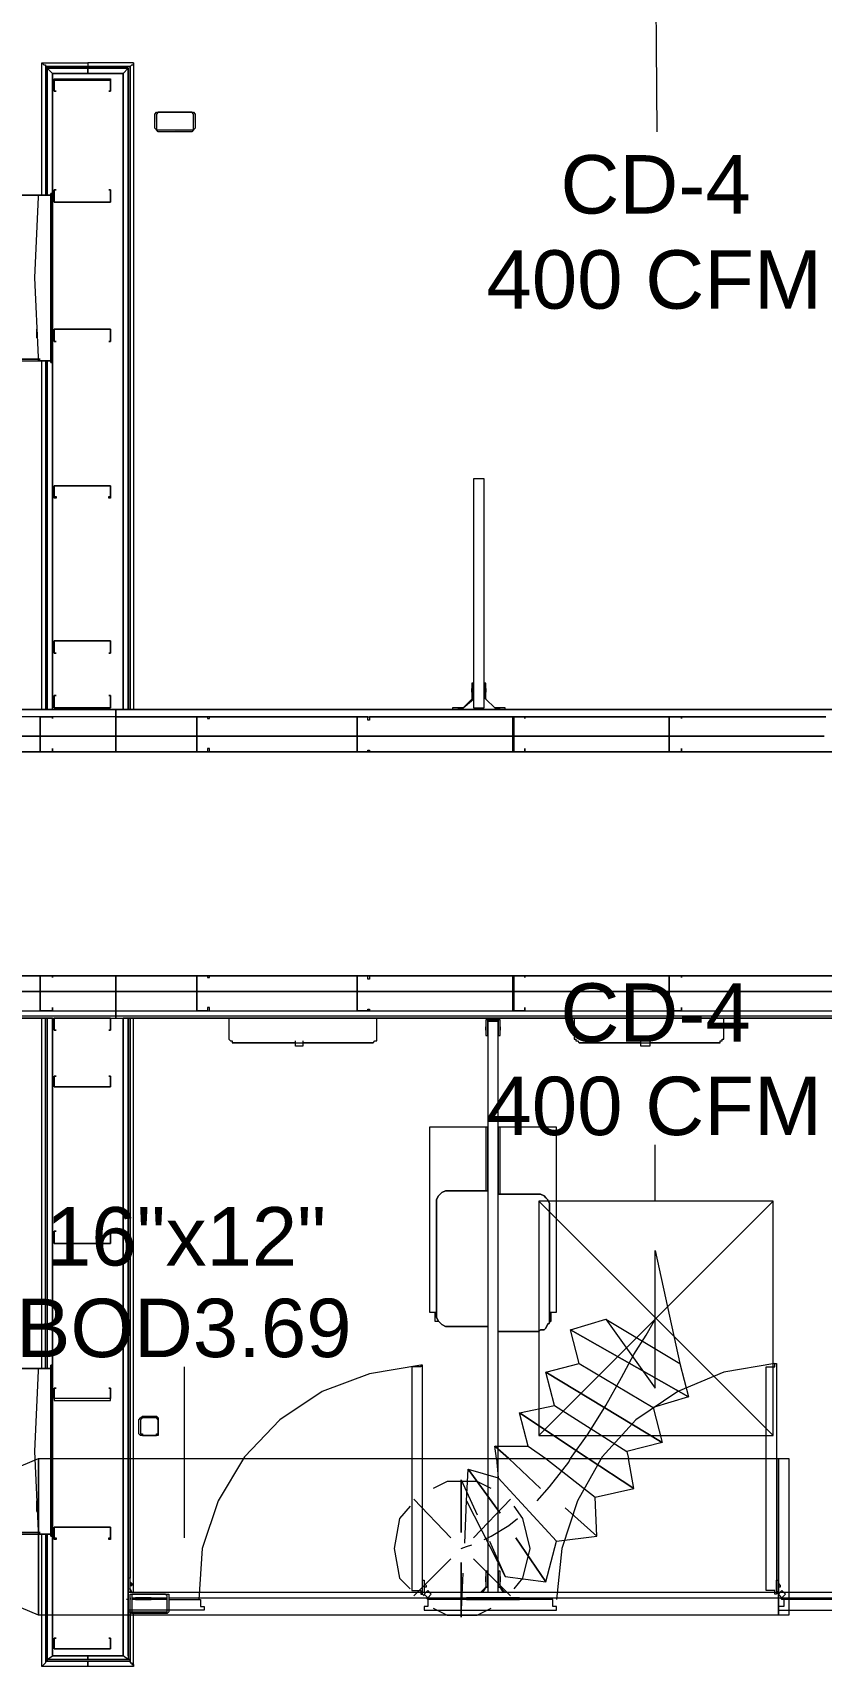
# Model space of a CAD drawing. Header units: metres. Extents: x -2 to 237, y -8 to 52.
# Drawn here: x 33.971 to 36.022, y 26.922 to 31.172 of the extents above; entities that cross this region are included whole.
import ezdxf

# ---------------------------------------------------------------- set-up
doc = ezdxf.new("R2010")
doc.units = ezdxf.units.M
doc.layers.add('HVAC - Ductos', color=5, linetype='Continuous', lineweight=0)
doc.layers.add('PDF_Text', color=7, linetype='Continuous', lineweight=0)
doc.layers.add('PDF_Geometry', color=7, linetype='Continuous', lineweight=0, true_color=0xaaaaaa)
doc.layers.add('PDF_Solid Fills', color=7, linetype='Continuous', lineweight=0, true_color=0xffffff)
doc.styles.add('PDF Helvetica', font='')
doc.styles.get('PDF Helvetica').set_extended_font_data('Helvetica')

msp = doc.modelspace()

# ---------------------------------------------------------------- hatches: boundary and pattern name
at = {"layer": 'PDF_Solid Fills', "lineweight": 0, "transparency": 33554559}
h = msp.add_hatch(color=256, dxfattribs=at)
h.paths.add_polyline_path([(34.2883, 30.9236), (34.2928, 30.9603), (34.2883, 30.9603)])
h.paths.add_polyline_path([(34.2974, 30.9191), (34.3836, 30.9145), (34.3845, 30.9145), (34.3845, 30.9191)])
h.paths.add_polyline_path([(34.3891, 30.9236), (34.3936, 30.9602), (34.3936, 30.9603), (34.3891, 30.9603)])

# ---------------------------------------------------------------- linework, layer by layer
at = {"layer": 'HVAC - Ductos', "lineweight": 0}
for points in [[(35.5894, 31.4734), (35.594, 30.9145)], [(35.5894, 28.1334), (35.5894, 28.28)], [(35.2871, 28.1334), (35.8964, 27.5241)], [(35.8964, 28.1334), (35.2871, 27.5241)], [(35.4611, 27.8265), (35.5894, 27.6478), (35.5894, 28.0051), (35.6536, 27.712), (35.6765, 27.6249), (35.3695, 27.799), (35.4611, 27.8265), (35.6536, 27.712)], [(35.2825, 27.3546), (35.3145, 27.3913), (35.3649, 27.4553), (35.3695, 27.4645), (35.4153, 27.5287), (35.4611, 27.602), (35.5024, 27.6753), (35.5345, 27.7348), (35.5665, 27.7852), (35.5849, 27.8173), (35.5894, 27.8265)], [(35.3924, 27.712), (35.3695, 27.799), (35.6765, 27.6249), (35.5849, 27.5974), (35.6078, 27.5058), (35.3054, 27.689), (35.3924, 27.712), (35.5849, 27.5974)], [(34.3661, 27.2584), (34.3661, 27.7028)], [(35.3283, 27.602), (35.3054, 27.689), (35.6078, 27.5058), (35.5161, 27.4829), (35.5207, 27.4645)], [(35.2596, 27.4966), (35.2366, 27.5837), (35.4153, 27.4645), (35.2366, 27.5837), (35.3283, 27.602), (35.5161, 27.4829)], [(35.0717, 27.0568), (33.9859, 27.0568), (33.9859, 27.4645), (35.9101, 27.4645), (35.9101, 27.0568), (35.1038, 27.0568)], [(35.1588, 27.2492), (35.2, 27.1576), (35.3054, 27.1438), (35.2275, 27.2584), (35.3054, 27.1438), (35.3329, 27.2492), (35.4383, 27.2629), (35.3558, 27.3362), (35.4383, 27.2629), (35.4337, 27.3637), (35.5345, 27.3867), (35.4153, 27.4645), (35.5345, 27.3867), (35.5207, 27.4645)], [(35.1771, 27.4645), (35.1725, 27.4966), (35.2092, 27.4645), (35.1725, 27.4966), (35.2596, 27.4966), (35.3054, 27.4645)], [(35.1771, 27.4645), (35.1817, 27.4141)], [(35.3054, 27.4645), (35.4337, 27.3637)], [(35.0992, 27.3546), (35.1038, 27.4371), (35.1862, 27.3225), (35.1038, 27.4371), (35.1817, 27.4141), (35.3329, 27.2492)], [(35.0855, 27.4095), (35.0855, 27.2721), (35.0855, 27.4095), (35.1267, 27.3179)], [(35.0946, 27.2446), (35.0992, 27.3546), (35.2, 27.1576)], [(35.145, 27.2538), (35.1634, 27.2629), (35.2092, 27.2904), (35.232, 27.3088)], [(35.0855, 27.2309), (35.0992, 27.2354), (35.113, 27.24)], [(35.0855, 27.0522), (35.0855, 27.1942), (35.0855, 27.0522), (35.09, 27.1667)], [(35.1038, 27.0568), (35.0717, 27.0568)]]:
    msp.add_lwpolyline(points, dxfattribs=at)
for points in [[(35.2871, 27.5241), (35.8964, 27.5241), (35.8964, 28.1334), (35.2871, 28.1334)], [(33.9859, 27.0568), (33.8667, 27.1072), (33.8667, 27.4141), (33.9859, 27.4645)], [(35.2916, 27.3867), (35.2092, 27.4645)], [(35.9377, 27.4645), (35.9377, 27.0568), (35.9101, 27.0568), (35.9101, 27.4645)]]:
    msp.add_lwpolyline(points, close=True, dxfattribs=at)
at = {"layer": 'PDF_Geometry', "lineweight": 0}
for points in [[(33.995, 31.0932), (34.1142, 31.0932), (34.1142, 31.0886), (34.1142, 31.084), (34.1142, 31.0795), (34.0088, 31.0795), (34.0088, 30.7495), (34.0088, 31.0795), (34.1142, 31.0795), (34.1142, 31.0657), (34.0225, 31.0657)], [(33.995, 30.7495), (33.995, 31.0932), (33.9996, 31.0886), (34.0042, 31.0886), (34.0042, 31.084), (34.0042, 30.7495)], [(34.2241, 31.084), (34.1142, 31.084), (34.2241, 31.084), (34.2241, 29.4117), (34.2241, 31.084), (34.1142, 31.084), (34.0042, 31.084)], [(34.2333, 31.0932), (34.1142, 31.0932), (34.1142, 31.0886), (34.1142, 31.084), (34.1142, 31.0795), (34.0088, 31.0795)], [(34.2195, 31.0795), (34.1142, 31.0795), (34.2195, 31.0795), (34.1142, 31.0795), (34.2195, 31.0795), (34.0088, 31.0795), (34.0088, 30.7495), (34.0088, 31.0795), (34.0225, 31.0657), (34.0225, 30.7495), (34.0225, 30.3189), (34.0225, 29.4117), (34.0225, 31.0657), (34.2058, 31.0657), (34.1142, 31.0657), (34.1142, 31.0795), (34.2195, 31.0795), (34.2195, 31.0657), (34.2195, 29.4117), (34.2195, 31.0795), (34.2195, 29.4117)], [(39.7037, 29.3018), (34.1875, 29.3018), (34.1875, 29.343), (34.3982, 29.343), (34.8151, 29.343), (35.2184, 29.343), (35.6261, 29.343), (36.0293, 29.343), (35.6261, 29.343), (35.2184, 29.343), (34.8151, 29.343), (34.3982, 29.343), (34.1875, 29.343), (34.1875, 29.3934), (34.3982, 29.3934), (34.1875, 29.3934), (34.1875, 29.4117), (37.9718, 29.4117), (34.2058, 29.4117), (34.2195, 29.4117), (34.2195, 31.0795), (34.2058, 31.0657), (34.2058, 29.4117), (34.2058, 31.0657)], [(34.2241, 29.4117), (34.2241, 31.084), (34.2287, 31.0886), (34.2333, 31.0886), (34.2333, 31.0932), (34.2333, 29.4117)], [(34.0271, 31.0474), (34.0271, 31.0474)], [(34.1737, 31.0474), (34.1737, 31.0474)], [(34.0317, 31.0198), (34.0317, 31.0198)], [(34.1691, 31.0198), (34.1691, 31.0198)], [(34.0225, 30.7541), (34.0179, 30.7541)], [(34.0271, 30.7312), (34.0271, 30.7312)], [(34.0271, 30.7312), (34.0271, 30.7312)], [(34.0317, 30.7633), (34.0317, 30.7633)], [(34.1691, 30.7633), (34.1691, 30.7633)], [(34.1737, 30.7312), (34.1737, 30.7312)], [(34.1737, 30.7312), (34.1737, 30.7312)], [(33.9813, 30.4014), (33.9813, 30.4014)], [(34.0271, 30.4014), (34.0271, 30.4014)], [(34.0271, 30.4014), (34.0271, 30.4014)], [(34.1737, 30.4014), (34.1737, 30.4014)], [(34.1737, 30.4014), (34.1737, 30.4014)], [(33.9813, 30.3784), (33.9813, 30.3784)], [(34.0317, 30.3693), (34.0317, 30.3693)], [(34.1691, 30.3693), (34.1691, 30.3693)], [(31.3148, 29.4117), (34.0225, 29.4117), (34.0088, 29.4117), (34.0088, 30.3189), (34.0088, 29.4117), (34.0088, 30.3189), (34.0088, 29.4117), (34.0088, 30.3189), (34.0088, 29.4117)], [(33.9996, 29.4117), (33.995, 29.4117), (33.995, 30.3189)], [(34.0042, 30.3189), (34.0042, 29.4117)], [(34.0179, 30.3189), (34.0179, 30.3143), (34.0179, 30.3189)], [(34.0179, 30.3143), (34.0225, 30.3143)], [(34.0271, 29.9936), (34.0271, 29.9936)], [(34.0271, 29.9936), (34.0271, 29.9936)], [(34.1737, 29.9936), (34.1737, 29.9936)], [(34.1737, 29.9936), (34.1737, 29.9936)], [(34.0317, 29.5583), (34.0317, 29.5583)], [(34.1691, 29.5583), (34.1691, 29.5583)], [(35.1175, 29.4805), (35.113, 29.4805), (35.113, 29.4438), (35.113, 29.4392), (35.09, 29.4163), (35.0855, 29.4163), (35.0626, 29.4163), (35.0626, 29.4117)], [(35.113, 29.4667), (35.113, 29.4621), (35.113, 29.4667)], [(35.113, 29.4667), (35.113, 29.4621), (35.113, 29.4667)], [(35.2, 29.4117), (35.2, 29.4163), (35.1771, 29.4163), (35.1817, 29.4163), (35.1862, 29.4163), (35.1817, 29.4163), (35.1771, 29.4163), (35.1725, 29.4163), (35.1496, 29.4392), (35.1496, 29.4438), (35.1496, 29.4805), (35.145, 29.4805)], [(35.1496, 29.4667), (35.1496, 29.4667)], [(35.1496, 29.4621), (35.1496, 29.4667), (35.1496, 29.4621)], [(35.1496, 29.4667), (35.1496, 29.4667)], [(35.1496, 29.4621), (35.1496, 29.4667), (35.1496, 29.4621)], [(34.0317, 29.4484), (34.0317, 29.4484)], [(34.1691, 29.4484), (34.1691, 29.4484)], [(35.0855, 29.4163), (35.0809, 29.4163), (35.0855, 29.4163)], [(35.0855, 29.4163), (35.0809, 29.4163), (35.0855, 29.4163)], [(35.145, 29.4438), (35.1496, 29.4392), (35.1725, 29.4163), (35.1771, 29.4117), (35.0855, 29.4117), (35.09, 29.4117), (35.09, 29.4163), (35.1175, 29.4392), (35.1175, 29.4438)], [(35.1771, 29.4163), (35.1771, 29.4163)], [(35.1817, 29.4163), (35.1771, 29.4163), (35.1817, 29.4163)], [(35.1771, 29.4163), (35.1771, 29.4163)], [(35.1817, 29.4163), (35.1771, 29.4163), (35.1817, 29.4163)], [(31.301, 29.4117), (34.1875, 29.4117), (34.1875, 29.3934), (34.1875, 29.343), (33.9905, 29.343), (33.5872, 29.343), (33.9905, 29.343), (34.1875, 29.343), (34.1875, 29.3018), (31.1819, 29.3018), (31.1819, 28.7199), (34.1875, 28.7199), (39.7037, 28.7199)], [(33.995, 29.3934), (31.2094, 29.3934)], [(33.995, 29.3934), (31.301, 29.3934)], [(31.3148, 29.4117), (34.1875, 29.4117), (34.0225, 29.4117), (31.3148, 29.4117)], [(34.1875, 29.3934), (34.0225, 29.3934)], [(34.1875, 29.3934), (34.0225, 29.3934)], [(34.1875, 29.4117), (34.1875, 29.4117)], [(34.2333, 29.4117), (34.2333, 29.4117)], [(34.8151, 29.3934), (34.8151, 29.3934)], [(34.8151, 29.3934), (34.8151, 29.3934)], [(35.2, 29.4117), (35.0626, 29.4117), (35.2, 29.4117)], [(35.0626, 29.4117), (35.0626, 29.4117)], [(35.2, 29.4117), (35.2, 29.4117)], [(39.7037, 28.6145), (34.1875, 28.6145), (34.1875, 28.6283), (34.1875, 28.6787), (33.9905, 28.6787), (33.5872, 28.6787), (33.1795, 28.6787), (32.7763, 28.6787), (33.1795, 28.6787), (33.5872, 28.6787), (33.9905, 28.6787), (34.1875, 28.6787), (34.1875, 28.7199), (31.1819, 28.7199), (31.1819, 29.3064), (31.1819, 28.7199), (31.1819, 29.3064)], [(31.1819, 29.3018), (34.1875, 29.3018), (39.7175, 29.3018)], [(39.7175, 28.7199), (34.1875, 28.7199), (34.1875, 28.6787), (34.3982, 28.6787), (34.8151, 28.6787), (35.2184, 28.6787), (34.8151, 28.6787), (34.3982, 28.6787), (34.1875, 28.6787), (34.1875, 28.6283), (39.7037, 28.6283)], [(34.8151, 28.7199), (34.8151, 28.7199)], [(34.8151, 28.7199), (34.8151, 28.7199)], [(29.6425, 25.5769), (29.6425, 26.8964), (29.6379, 26.901), (29.6333, 26.9055), (29.6287, 26.9101), (29.6287, 25.5678), (29.6287, 26.9101), (29.615, 26.9239), (30.9666, 26.9239), (31.1636, 26.9239), (31.1819, 26.9239), (30.7191, 26.9239), (30.7191, 26.9101), (31.1819, 26.9101), (31.1819, 26.9239), (31.1819, 28.6283), (34.1875, 28.6283), (39.7175, 28.6283)], [(31.3056, 28.6099), (34.0225, 28.6099), (34.1875, 28.6099), (34.1875, 28.6145), (31.3056, 28.6145)], [(34.0088, 28.6099), (34.0088, 27.6982), (34.0088, 28.6099), (34.0088, 27.6982), (34.0088, 28.6099), (34.0088, 27.6982), (34.0088, 28.6099), (34.0225, 28.6099), (31.3056, 28.6099), (31.3194, 28.6099), (31.3194, 26.9101), (31.3194, 28.6099), (31.3194, 26.9101), (31.3056, 26.9239), (31.3056, 27.0339), (31.3056, 28.6099), (31.3056, 26.9239), (31.3194, 26.9101), (31.3194, 28.6099), (31.3194, 26.9101), (31.3194, 28.6099), (31.3194, 26.9101)], [(33.995, 27.6982), (33.995, 28.6099), (33.9996, 28.6099)], [(34.0042, 27.6982), (34.0042, 28.6099)], [(34.2195, 26.9422), (34.1142, 26.9422), (34.1142, 26.9514), (34.1142, 26.9422), (34.0088, 26.9422), (34.0088, 27.2675), (34.0088, 26.9422), (34.0225, 26.9514), (34.0225, 27.2675), (34.0225, 27.6982), (34.0225, 28.6099), (34.0225, 26.9514), (34.1142, 26.9514), (34.2058, 26.9514), (34.2058, 28.6099), (34.2195, 28.6099), (34.2195, 27.153), (34.2195, 28.6099), (34.2195, 27.153), (34.2195, 28.6099)], [(39.7037, 28.6145), (34.1875, 28.6145), (34.1875, 28.6099), (34.2058, 28.6099), (39.7037, 28.6099), (34.2058, 28.6099), (34.2058, 26.9514), (34.0225, 26.9514)], [(34.2241, 27.153), (34.2241, 28.6099)], [(34.2333, 28.6099), (34.2333, 28.6099)], [(34.2333, 27.1164), (34.2333, 28.6099)], [(34.8564, 28.5458), (34.8609, 28.5503), (34.8655, 28.5503), (34.8655, 28.5549), (34.8655, 28.5595), (34.8655, 28.6099), (34.4807, 28.6099), (34.4807, 28.5595), (34.4807, 28.5549), (34.4853, 28.5503), (34.4899, 28.5503), (34.4899, 28.5458)], [(34.8151, 28.6283), (34.8151, 28.6283)], [(34.8151, 28.6283), (34.8151, 28.6283)], [(35.1817, 28.5641), (35.1862, 28.5641), (35.1862, 28.6054), (35.1817, 28.6054), (35.1542, 28.6054), (35.1496, 28.6054)], [(35.1496, 28.5641), (35.1542, 28.5641), (35.1542, 28.6054), (35.1817, 28.6054)], [(35.759, 28.5458), (35.759, 28.5503), (35.7636, 28.5503), (35.7636, 28.5549), (35.7681, 28.5549), (35.7681, 28.5595), (35.7681, 28.6099), (35.3787, 28.6099), (35.3787, 28.5595), (35.3787, 28.5549), (35.3833, 28.5549), (35.3833, 28.5503), (35.3879, 28.5503), (35.3924, 28.5458)], [(34.0317, 28.5779), (34.0317, 28.5779)], [(34.1691, 28.5779), (34.1691, 28.5779)], [(35.1496, 28.5825), (35.1496, 28.5779), (35.1496, 28.5825)], [(35.1496, 28.5825), (35.1496, 28.5779), (35.1496, 28.5825)], [(35.1496, 28.5779), (35.1496, 28.5779)], [(35.1496, 28.5779), (35.1496, 28.5779)], [(35.1817, 27.1164), (35.1817, 28.6008), (35.1542, 28.6008), (35.1542, 27.1164)], [(35.1862, 28.5779), (35.1862, 28.5825), (35.1862, 28.5779)], [(35.1862, 28.5779), (35.1862, 28.5825), (35.1862, 28.5779)], [(35.1862, 28.5779), (35.1862, 28.5779)], [(35.1862, 28.5779), (35.1862, 28.5779)], [(34.6044, 28.5458), (34.4899, 28.5458), (34.8564, 28.5458), (34.7235, 28.5458)], [(34.6548, 28.5458), (34.6044, 28.5458), (34.6548, 28.5458)], [(34.6044, 28.5458), (34.6044, 28.5458)], [(34.6731, 28.5503), (34.6731, 28.5367), (34.6548, 28.5367), (34.6548, 28.5503)], [(35.5069, 28.5458), (35.3924, 28.5458), (35.759, 28.5458), (35.6261, 28.5458)], [(35.5528, 28.5458), (35.5069, 28.5458), (35.5528, 28.5458)], [(35.5069, 28.5458), (35.5069, 28.5458)], [(35.5757, 28.5503), (35.5757, 28.5367), (35.5528, 28.5367), (35.5528, 28.5503)], [(35.1542, 28.1609), (35.1542, 28.3259), (35.1496, 28.3259), (35.1404, 28.3259), (35.1267, 28.3259), (35.1084, 28.3259), (35.0855, 28.3259), (35.0626, 28.3259), (35.0167, 28.3259), (35.0122, 28.3259), (35.0076, 28.3259), (35.003, 28.3259), (35.003, 27.8448), (35.0076, 27.8448), (35.0122, 27.8448), (35.0167, 27.8448), (35.0213, 27.8448)], [(35.1496, 28.3259), (35.1496, 28.1609)], [(35.3145, 27.8448), (35.3191, 27.8448), (35.3237, 27.8448), (35.3283, 27.8448), (35.3329, 27.8448), (35.3329, 28.3259), (35.3283, 28.3259), (35.3237, 28.3259), (35.3191, 28.3259), (35.2733, 28.3259), (35.2504, 28.3259), (35.2275, 28.3259), (35.2092, 28.3259), (35.1954, 28.3259), (35.1862, 28.3259), (35.1817, 28.3259), (35.1817, 28.1518)], [(35.1862, 28.1518), (35.1862, 28.3259)], [(35.0167, 27.8448), (35.0167, 27.8219), (35.0259, 27.8219)], [(35.3145, 27.8219), (35.3191, 27.8219), (35.3191, 27.8448)], [(34.0225, 27.7074), (34.0179, 27.7074)], [(34.9801, 27.7074), (34.9801, 27.7028), (34.9571, 27.7028), (34.9571, 27.1209), (34.9801, 27.1209), (34.9801, 27.1118), (34.9847, 27.1118), (34.9847, 27.7074), (34.9801, 27.7074), (34.8472, 27.6844), (34.7235, 27.6386), (34.6136, 27.5653), (34.5219, 27.4691), (34.4532, 27.3546), (34.4119, 27.2309), (34.4028, 27.098)], [(35.901, 27.712), (35.9056, 27.712), (35.9056, 27.1118), (35.901, 27.1118), (35.901, 27.1209), (35.8781, 27.1209), (35.8781, 27.7028), (35.901, 27.7028), (35.901, 27.712), (35.7681, 27.689), (35.649, 27.6386), (35.5391, 27.5653), (35.452, 27.4691), (35.3879, 27.3546), (35.3466, 27.2309), (35.3329, 27.098)], [(33.9813, 27.3546), (33.9813, 27.3546)], [(33.9813, 27.3271), (33.9813, 27.3271)], [(34.0042, 27.2675), (34.0042, 26.9377), (34.0042, 26.9331), (33.9996, 26.9285), (33.995, 26.9239), (33.995, 27.2675)], [(34.0088, 26.9377), (34.0088, 27.2675)], [(34.0088, 26.9377), (34.0088, 27.2675)], [(34.0179, 27.2675), (34.0179, 27.2629), (34.0179, 27.2675)], [(34.0179, 27.2629), (34.0225, 27.2629)], [(34.0271, 27.2858), (34.0271, 27.2858)], [(34.0271, 27.2858), (34.0271, 27.2858)], [(34.1737, 27.2858), (34.1737, 27.2858)], [(34.1737, 27.2858), (34.1737, 27.2858)], [(35.1542, 27.1713), (35.1542, 27.1301), (35.1496, 27.1301), (35.1404, 27.1164), (35.1496, 27.1301), (35.1542, 27.1301), (35.1542, 27.1713), (35.1496, 27.1713), (35.1496, 27.1346), (35.1496, 27.1301), (35.1358, 27.1164)], [(35.1496, 27.1713), (35.1496, 27.1346), (35.1496, 27.1301)], [(35.2, 27.1164), (35.1862, 27.1301), (35.1862, 27.1346), (35.1862, 27.1713), (35.1817, 27.1713), (35.1817, 27.1301), (35.1862, 27.1301), (35.1954, 27.1164), (35.1862, 27.1301), (35.1817, 27.1301)], [(35.1862, 27.1301), (35.1862, 27.1346), (35.1862, 27.1713)], [(34.2195, 27.0705), (34.2195, 27.1072), (34.2195, 27.153), (34.2195, 27.0705), (34.2195, 27.0659), (34.2791, 27.0659)], [(34.2195, 27.1255), (34.2241, 27.1255), (34.2287, 27.1164), (34.2241, 27.1255), (34.2241, 27.153), (34.2195, 27.153), (34.2195, 27.0705), (34.2195, 27.0659)], [(34.2241, 27.1438), (34.2241, 27.1346), (34.2241, 27.1438)], [(34.2241, 27.1438), (34.2241, 27.1346), (34.2241, 27.1438)], [(34.2241, 27.1164), (34.2241, 27.1209)], [(34.2287, 27.1346), (34.2287, 27.1392), (34.2287, 27.1346)], [(34.2287, 27.1346), (34.2287, 27.1392), (34.2287, 27.1346)], [(34.9893, 27.1072), (34.9847, 27.1118), (34.9847, 27.1209), (34.9847, 27.1484), (34.9893, 27.1484), (34.9893, 27.1209), (34.9893, 27.1164)], [(34.9893, 27.1392), (34.9938, 27.1346), (34.9938, 27.1301), (34.9893, 27.1301)], [(35.1496, 27.153), (35.1496, 27.1484), (35.1496, 27.153)], [(35.1496, 27.153), (35.1496, 27.1484), (35.1496, 27.153)], [(35.1862, 27.1484), (35.1862, 27.153), (35.1862, 27.1484)], [(35.1862, 27.1484), (35.1862, 27.153), (35.1862, 27.1484)], [(35.9101, 27.1072), (35.9101, 27.1118), (35.9056, 27.1209), (35.9056, 27.1484), (35.9101, 27.1484), (35.9101, 27.1209), (35.9101, 27.1164)], [(35.9101, 27.1392), (35.9147, 27.1346), (35.9147, 27.1301), (35.9101, 27.1301)], [(34.3249, 27.098), (34.4073, 27.098), (34.4073, 27.0797), (34.4165, 27.0797), (34.4165, 27.0705), (34.2195, 27.0705), (34.2195, 27.098), (34.215, 27.098)], [(38.0269, 27.1026), (38.0315, 27.1026), (38.0315, 27.1164), (34.2195, 27.1164), (34.2195, 27.1026)], [(34.2287, 27.1026), (34.3203, 27.1026)], [(34.3203, 27.098), (34.2287, 27.098)], [(34.2333, 27.098), (34.2333, 27.1026)], [(34.2424, 27.1026), (34.2791, 27.1026), (34.2791, 27.098), (34.2379, 27.098), (34.2791, 27.098), (34.2791, 27.1026), (34.2424, 27.1026), (34.2379, 27.1026)], [(34.2379, 27.1026), (34.2379, 27.1026)], [(34.3249, 27.1026), (36.0659, 27.1026)], [(35.0076, 27.098), (34.9984, 27.098), (34.9938, 27.1026)], [(35.003, 27.1026), (35.0076, 27.1026), (35.0351, 27.1026), (35.0351, 27.098)], [(35.0167, 27.1026), (35.0213, 27.1026), (35.0259, 27.1026)], [(35.2138, 27.1026), (35.2092, 27.1026), (35.2138, 27.1026), (35.2366, 27.1026), (35.2366, 27.098), (35.0992, 27.098), (35.0992, 27.1026), (35.1221, 27.1026), (35.1267, 27.1026), (35.1221, 27.1026)], [(36.0659, 27.098), (35.9239, 27.098), (35.9239, 27.0797), (35.9101, 27.0797), (35.9101, 27.0705), (36.263, 27.0705), (36.263, 27.0797), (36.2538, 27.0797), (36.2538, 27.098), (36.1667, 27.098), (36.0705, 27.098)], [(35.9239, 27.1026), (35.9285, 27.1026), (35.9514, 27.1026), (35.9514, 27.098), (35.9285, 27.098), (35.9193, 27.098), (35.9147, 27.1026)], [(35.9239, 27.098), (35.9239, 27.098)], [(35.9239, 27.098), (35.9239, 27.098)], [(35.9377, 27.1026), (35.9422, 27.1026), (35.9468, 27.1026)], [(35.9468, 27.1026), (35.9468, 27.1026)], [(34.2333, 26.9239), (34.1142, 26.9239), (34.1142, 26.9285), (34.1142, 26.9331), (34.1142, 26.9377), (34.2195, 26.9377), (34.1142, 26.9377), (34.0088, 26.9377), (34.1142, 26.9377), (34.0088, 26.9377), (34.1142, 26.9377), (34.0088, 26.9377), (34.1142, 26.9377), (34.2195, 26.9377), (34.1142, 26.9377), (34.2241, 26.9377), (34.1142, 26.9377), (34.2241, 26.9377), (34.2241, 26.9331), (34.2287, 26.9331), (34.2287, 26.9285), (34.2333, 26.9285), (34.2333, 26.9239), (34.2333, 27.0613)], [(34.2195, 26.9514), (34.2195, 27.0705), (34.2195, 26.9514), (34.2195, 27.0705), (34.2195, 26.9422), (34.2058, 26.9514)], [(34.2241, 26.9605), (34.2241, 27.0659), (34.2241, 26.9377), (34.2241, 27.0659)], [(34.0317, 26.9972), (34.0317, 26.9972)], [(34.1691, 26.9972), (34.1691, 26.9972)], [(34.2241, 26.9514), (34.2241, 26.9422), (34.0088, 26.9422)], [(34.0271, 26.9697), (34.0271, 26.9697)], [(34.0271, 26.9697), (34.0271, 26.9697)], [(34.1737, 26.9697), (34.1737, 26.9697)], [(34.1737, 26.9697), (34.1737, 26.9697)], [(34.0042, 26.9377), (34.1142, 26.9377), (34.1142, 26.9331), (34.1142, 26.9285), (34.1142, 26.9239), (33.995, 26.9239)]]:
    msp.add_lwpolyline(points, dxfattribs=at)
for points in [[(34.0088, 30.7495), (34.0088, 31.084)], [(34.0088, 31.084), (34.1142, 31.084)], [(34.0088, 31.0795), (34.1142, 31.0795)], [(34.0271, 31.0474), (34.0271, 31.0519), (34.1737, 31.0519), (34.1737, 31.0474), (34.1737, 31.0198), (34.1691, 31.0198), (34.1737, 31.0198), (34.1737, 31.0474), (34.0271, 31.0474), (34.0271, 31.0198)], [(34.0317, 31.0198), (34.0271, 31.0198)], [(34.2883, 30.9603), (34.2928, 30.9649), (34.2974, 30.9649), (34.3845, 30.9649), (34.3891, 30.9649), (34.3937, 30.9603), (34.3937, 30.9236), (34.3891, 30.9191), (34.3845, 30.9145), (34.2974, 30.9145), (34.2928, 30.9191), (34.2883, 30.9236)], [(34.2974, 30.9191), (34.3845, 30.9191), (34.3891, 30.9191), (34.3891, 30.9236), (34.3891, 30.9603), (34.3845, 30.9649), (34.2974, 30.9649), (34.2928, 30.9603), (34.2928, 30.9236), (34.2928, 30.9191)], [(34.0179, 30.7495), (33.9263, 30.7495), (33.9217, 30.7495), (33.9171, 30.7449), (33.8988, 30.6396), (33.8943, 30.5342), (33.8988, 30.4288), (33.9171, 30.328), (33.9171, 30.3235), (33.9217, 30.3235), (33.9217, 30.3189), (33.9263, 30.3189), (34.0179, 30.3189), (34.0179, 30.7495), (34.0179, 30.7541)], [(33.9905, 30.7495), (33.9263, 30.7495), (33.9217, 30.7495), (33.9217, 30.7449), (33.9171, 30.7449), (33.9034, 30.6396), (33.8988, 30.5342), (33.9034, 30.4288), (33.9171, 30.328), (33.9217, 30.3235), (33.9263, 30.3235), (33.9905, 30.3235), (33.9263, 30.3235), (33.9217, 30.3235), (33.9171, 30.328), (33.9034, 30.4288), (33.8988, 30.5342), (33.9034, 30.6396), (33.9171, 30.7449), (33.9217, 30.7449), (33.9217, 30.7495), (33.9263, 30.7495)], [(33.9905, 30.7495), (34.0179, 30.7495), (34.0179, 30.3189), (33.9905, 30.3189), (33.9859, 30.3189), (33.9859, 30.3235), (33.9859, 30.328), (33.9767, 30.5342), (33.9859, 30.7449), (33.9859, 30.7495)], [(34.1737, 30.7312), (34.0271, 30.7312), (34.0271, 30.7633), (34.0317, 30.7633), (34.0271, 30.7633), (34.0271, 30.7312), (34.1737, 30.7312), (34.1737, 30.7633)], [(34.1691, 30.7633), (34.1737, 30.7633)], [(33.9813, 30.4014), (33.9813, 30.3968), (33.9813, 30.3922), (33.9813, 30.3876), (33.9813, 30.383), (33.9813, 30.3784), (33.9813, 30.383), (33.9813, 30.3876), (33.9813, 30.3922), (33.9813, 30.3968), (33.9813, 30.4014), (33.9813, 30.3968), (33.9813, 30.3922), (33.9813, 30.3876), (33.9813, 30.383), (33.9813, 30.3784), (33.9813, 30.383), (33.9813, 30.3876), (33.9813, 30.3922), (33.9813, 30.3968)], [(34.0271, 30.4014), (34.1737, 30.4014), (34.1737, 30.3693), (34.1691, 30.3693), (34.1737, 30.3693), (34.1737, 30.4014), (34.0271, 30.4014), (34.0271, 30.3693)], [(34.0317, 30.3693), (34.0271, 30.3693)], [(35.1175, 29.4163), (35.145, 29.4163), (35.145, 30.0119), (35.1175, 30.0119)], [(34.0271, 29.9936), (34.1737, 29.9936), (34.1737, 29.9615), (34.1691, 29.9615), (34.1691, 29.9661), (34.1737, 29.9661), (34.1737, 29.9936), (34.0271, 29.9936), (34.0271, 29.9661), (34.0317, 29.9661), (34.0317, 29.9615), (34.0271, 29.9615)], [(34.0271, 29.5858), (34.0271, 29.5904), (34.1737, 29.5904), (34.1737, 29.5858), (34.1737, 29.5583), (34.1691, 29.5583), (34.1737, 29.5583), (34.1737, 29.5858), (34.1737, 29.5904), (34.0271, 29.5904), (34.0271, 29.5858), (34.0271, 29.5583)], [(34.0317, 29.5583), (34.0271, 29.5583)], [(35.0855, 29.4117), (35.09, 29.4117), (35.09, 29.4163), (35.1175, 29.4392), (35.1175, 29.4438), (35.1175, 29.4805), (35.113, 29.4805), (35.113, 29.4438), (35.113, 29.4392), (35.09, 29.4163), (35.0855, 29.4163), (35.0626, 29.4163), (35.0626, 29.4117)], [(35.113, 29.4575), (35.113, 29.4621), (35.113, 29.4667), (35.113, 29.4621)], [(35.113, 29.4575), (35.113, 29.4621), (35.113, 29.4667), (35.113, 29.4621)], [(35.113, 29.4621), (35.113, 29.4575)], [(35.1771, 29.4163), (35.1817, 29.4163), (35.1862, 29.4163), (35.1817, 29.4163), (35.1771, 29.4163), (35.1725, 29.4163), (35.1496, 29.4392), (35.1496, 29.4438), (35.1496, 29.4805), (35.145, 29.4805), (35.145, 29.4438), (35.1496, 29.4392), (35.1725, 29.4163), (35.1771, 29.4117), (35.2, 29.4117), (35.2, 29.4163)], [(35.1496, 29.4575), (35.1496, 29.4621)], [(34.1737, 29.4209), (34.1737, 29.4163), (34.0271, 29.4163), (34.0271, 29.4209), (34.0271, 29.4484), (34.0317, 29.4484), (34.0271, 29.4484), (34.0271, 29.4209), (34.0271, 29.4163), (34.1737, 29.4163), (34.1737, 29.4209), (34.1737, 29.4484)], [(34.1691, 29.4484), (34.1737, 29.4484)], [(35.0809, 29.4163), (35.0763, 29.4163)], [(35.0763, 29.4163), (35.0809, 29.4163), (35.0855, 29.4163), (35.09, 29.4163), (35.0855, 29.4163), (35.0809, 29.4163)], [(35.0763, 29.4163), (35.0809, 29.4163), (35.0855, 29.4163), (35.09, 29.4163), (35.0855, 29.4163), (35.0809, 29.4163)], [(35.09, 29.4163), (35.0855, 29.4163)], [(35.1862, 29.4163), (35.1817, 29.4163)], [(34.0225, 29.3934), (33.995, 29.3934), (33.9905, 29.3934), (33.9905, 29.3064), (33.9905, 29.3018), (33.995, 29.3018), (34.0225, 29.3018), (34.0225, 29.311), (34.0225, 29.3018), (33.995, 29.3018), (33.9905, 29.3018), (33.9905, 29.3064), (33.9905, 29.3934), (33.995, 29.3934), (34.0225, 29.3934), (34.0225, 29.3888)], [(34.1875, 29.4117), (37.9718, 29.4117), (34.2058, 29.4117)], [(34.4303, 29.3934), (34.3982, 29.3934), (34.3982, 29.3064), (34.3982, 29.3018), (34.4303, 29.3018), (34.4303, 29.311), (34.4257, 29.311), (34.4257, 29.3018), (34.3982, 29.3018), (34.3982, 29.3064), (34.3982, 29.3934), (34.4257, 29.3934), (34.4257, 29.3888), (34.4303, 29.3888)], [(34.8151, 29.3934), (34.4303, 29.3934)], [(34.8151, 29.3018), (34.8151, 29.3064), (34.8151, 29.3934), (34.8472, 29.3934), (34.8472, 29.3842), (34.8426, 29.3842), (34.8426, 29.3934), (34.8151, 29.3934), (34.8151, 29.3064), (34.8151, 29.3018), (34.8426, 29.3018), (34.8426, 29.3064), (34.8472, 29.3064), (34.8472, 29.3018)], [(35.2229, 29.3934), (34.8472, 29.3934)], [(35.2504, 29.3934), (35.2229, 29.3934), (35.2184, 29.3934), (35.2184, 29.3064), (35.2184, 29.3018), (35.2229, 29.3018), (35.2504, 29.3018), (35.2504, 29.311), (35.2504, 29.3018), (35.2229, 29.3018), (35.2229, 29.3064), (35.2229, 29.3934), (35.2504, 29.3934), (35.2504, 29.3888)], [(35.6261, 29.3934), (35.2504, 29.3934)], [(35.6582, 29.3934), (35.6261, 29.3934), (35.6261, 29.3064), (35.6261, 29.3018), (35.6582, 29.3018), (35.6582, 29.311), (35.6582, 29.3018), (35.6261, 29.3018), (35.6261, 29.3064), (35.6261, 29.3934), (35.6582, 29.3934), (35.6582, 29.3888)], [(36.0339, 29.3934), (35.6582, 29.3934)], [(34.0225, 28.7199), (33.995, 28.7199), (33.9905, 28.7199), (33.9905, 28.6283), (33.995, 28.6283), (34.0225, 28.6283), (34.0225, 28.6374), (34.0225, 28.6283), (33.995, 28.6283), (33.9905, 28.6283), (33.9905, 28.7199), (33.995, 28.7199), (34.0225, 28.7199), (34.0225, 28.7153)], [(34.4303, 28.7199), (34.3982, 28.7199), (34.3982, 28.6283), (34.4303, 28.6283), (34.4303, 28.6374), (34.4257, 28.6374), (34.4257, 28.6283), (34.3982, 28.6283), (34.3982, 28.7199), (34.4257, 28.7199), (34.4257, 28.7153), (34.4303, 28.7153)], [(34.8151, 28.6283), (34.8151, 28.7199), (34.8472, 28.7199), (34.8472, 28.7107), (34.8426, 28.7107), (34.8426, 28.7199), (34.8151, 28.7199), (34.8151, 28.6283), (34.8426, 28.6283), (34.8426, 28.6328), (34.8472, 28.6328), (34.8472, 28.6283)], [(35.2504, 28.7199), (35.2229, 28.7199), (35.2184, 28.7199), (35.2184, 28.6283), (35.2229, 28.6283), (35.2504, 28.6283), (35.2504, 28.6374), (35.2504, 28.6283), (35.2229, 28.6283), (35.2229, 28.7199), (35.2504, 28.7199), (35.2504, 28.7153)], [(35.6582, 28.7199), (35.6261, 28.7199), (35.6261, 28.6283), (35.6582, 28.6283), (35.6582, 28.6374), (35.6582, 28.6283), (35.6261, 28.6283), (35.6261, 28.7199), (35.6582, 28.7199), (35.6582, 28.7153)], [(39.044, 28.6787), (39.0165, 28.6787), (38.8974, 28.6787), (38.4805, 28.6787), (38.0727, 28.6787), (37.6558, 28.6787), (37.248, 28.6787), (36.8448, 28.6787), (36.4371, 28.6787), (36.0339, 28.6787), (35.6261, 28.6787), (35.2229, 28.6787), (35.6261, 28.6787), (36.0339, 28.6787), (36.4371, 28.6787), (36.8448, 28.6787), (37.248, 28.6787), (37.6558, 28.6787), (38.0727, 28.6787), (38.4805, 28.6787), (38.8974, 28.6787), (39.0165, 28.6787)], [(31.2919, 28.6145), (31.2919, 28.6283), (34.1875, 28.6283), (34.1875, 28.6145)], [(34.0271, 28.6054), (34.0271, 28.6099), (34.1737, 28.6099), (34.1737, 28.6054), (34.1737, 28.5779), (34.1691, 28.5779), (34.1737, 28.5779), (34.1737, 28.6054), (34.1737, 28.6099), (34.0271, 28.6099), (34.0271, 28.6054), (34.0271, 28.5779)], [(34.2241, 28.6099), (34.2241, 27.153)], [(35.1862, 28.6054), (35.1817, 28.6054), (35.1542, 28.6054), (35.1496, 28.6054), (35.1496, 28.5641), (35.1542, 28.5641), (35.1542, 28.6054), (35.1817, 28.6054), (35.1817, 28.5641), (35.1862, 28.5641)], [(34.0317, 28.5779), (34.0271, 28.5779)], [(35.1496, 28.587), (35.1496, 28.5825)], [(35.1496, 28.5779), (35.1496, 28.5825), (35.1496, 28.587), (35.1496, 28.5825)], [(35.1862, 28.5825), (35.1862, 28.587)], [(35.1862, 28.587), (35.1862, 28.5825), (35.1862, 28.5779), (35.1862, 28.5825)], [(35.1862, 28.587), (35.1862, 28.5825), (35.1862, 28.5779), (35.1862, 28.5825)], [(34.7235, 28.5458), (34.6731, 28.5458)], [(35.6261, 28.5458), (35.5757, 28.5458)], [(34.0271, 28.4587), (34.0271, 28.4313), (34.1737, 28.4313), (34.1737, 28.4587), (34.1691, 28.4587), (34.1737, 28.4587), (34.1737, 28.4313), (34.0271, 28.4313), (34.0271, 28.4587), (34.0317, 28.4587)], [(35.1542, 27.8082), (35.0488, 27.8082), (35.0442, 27.8082), (35.0351, 27.8127), (35.0305, 27.8173), (35.0259, 27.8219), (35.0213, 27.8311), (35.0213, 27.8356), (35.0213, 28.1334), (35.0213, 28.138), (35.0259, 28.1472), (35.0305, 28.1518), (35.0351, 28.1564), (35.0442, 28.1609), (35.0488, 28.1609), (35.1542, 28.1609), (35.1542, 27.8082), (35.0488, 27.8082), (35.0442, 27.8082), (35.0351, 27.8127), (35.0305, 27.8173), (35.0259, 27.8219), (35.0213, 27.8311), (35.0213, 27.8356), (35.0213, 28.1334), (35.0213, 28.138), (35.0259, 28.1472), (35.0305, 28.1518), (35.0351, 28.1564), (35.0442, 28.1609), (35.0488, 28.1609), (35.1542, 28.1609), (35.0488, 28.1609), (35.0442, 28.1609), (35.0351, 28.1564), (35.0305, 28.1518), (35.0259, 28.1472), (35.0213, 28.138), (35.0213, 28.1334), (35.0213, 27.8356), (35.0213, 27.8311), (35.0259, 27.8219), (35.0305, 27.8173), (35.0351, 27.8127), (35.0442, 27.8082), (35.0488, 27.8082)], [(35.1817, 28.1518), (35.2871, 28.1518), (35.2916, 28.1518), (35.3008, 28.1472), (35.3054, 28.1426), (35.31, 28.138), (35.3145, 28.1289), (35.3145, 28.1197), (35.3145, 27.8265), (35.3145, 27.8173), (35.31, 27.8127), (35.3054, 27.8036), (35.3008, 27.799), (35.2916, 27.799), (35.2871, 27.7944), (35.1817, 27.7944), (35.1817, 28.1518), (35.2871, 28.1518), (35.2916, 28.1518), (35.3008, 28.1472), (35.3054, 28.1426), (35.31, 28.138), (35.3145, 28.1289), (35.3145, 28.1197), (35.3145, 27.8265), (35.3145, 27.8173), (35.31, 27.8127), (35.3054, 27.8036), (35.3008, 27.799), (35.2916, 27.799), (35.2871, 27.7944), (35.1817, 27.7944), (35.2871, 27.7944), (35.2916, 27.799), (35.3008, 27.799), (35.3054, 27.8036), (35.31, 27.8127), (35.3145, 27.8173), (35.3145, 27.8265), (35.3145, 28.1197), (35.3145, 28.1289), (35.31, 28.138), (35.3054, 28.1426), (35.3008, 28.1472), (35.2916, 28.1518), (35.2871, 28.1518)], [(34.0271, 28.0556), (34.0271, 28.0235), (34.1737, 28.0235), (34.1737, 28.0556), (34.1691, 28.0556), (34.1737, 28.0556), (34.1737, 28.0235), (34.0271, 28.0235), (34.0271, 28.0556), (34.0317, 28.0556)], [(34.0179, 27.6982), (33.9263, 27.6982), (33.9217, 27.6982), (33.9171, 27.6982), (33.9171, 27.6936), (33.8988, 27.5882), (33.8943, 27.4829), (33.8988, 27.3775), (33.9171, 27.2767), (33.9171, 27.2721), (33.9217, 27.2721), (33.9217, 27.2675), (33.9263, 27.2675), (34.0179, 27.2675), (34.0179, 27.6982), (34.0179, 27.7028), (34.0179, 27.7074), (34.0179, 27.7028)], [(33.9905, 27.6982), (33.9263, 27.6982), (33.9217, 27.6982), (33.9217, 27.6936), (33.9171, 27.6936), (33.9034, 27.5882), (33.8988, 27.4829), (33.9034, 27.3775), (33.9171, 27.2767), (33.9217, 27.2721), (33.9263, 27.2721), (33.9905, 27.2721), (33.9263, 27.2721), (33.9217, 27.2721), (33.9171, 27.2767), (33.9034, 27.3775), (33.8988, 27.4829), (33.9034, 27.5882), (33.9171, 27.6936), (33.9217, 27.6936), (33.9217, 27.6982), (33.9263, 27.6982)], [(33.9905, 27.6982), (34.0179, 27.6982), (34.0179, 27.2675), (33.9905, 27.2675), (33.9859, 27.2675), (33.9859, 27.2721), (33.9859, 27.2767), (33.9767, 27.4829), (33.9859, 27.6936), (33.9859, 27.6982)], [(34.0271, 27.6478), (34.0271, 27.6203), (34.0271, 27.6157), (34.1737, 27.6157), (34.1737, 27.6203), (34.1737, 27.6478), (34.1691, 27.6478), (34.1737, 27.6478), (34.1737, 27.6203), (34.0271, 27.6203), (34.0271, 27.6478), (34.0317, 27.6478)], [(34.2562, 27.5745), (34.2928, 27.5745), (34.2974, 27.5699), (34.2974, 27.5653), (34.2974, 27.5287), (34.2974, 27.5241), (34.2928, 27.5241), (34.2562, 27.5241), (34.2516, 27.5241), (34.247, 27.5287), (34.247, 27.5653), (34.2516, 27.5699)], [(34.2516, 27.5287), (34.2562, 27.5287), (34.2562, 27.5241), (34.2928, 27.5241), (34.2928, 27.5287), (34.2974, 27.5287), (34.2974, 27.5653), (34.2928, 27.5699), (34.2562, 27.5699), (34.2516, 27.5653)], [(33.9813, 27.3546), (33.9813, 27.35), (33.9813, 27.3454), (33.9813, 27.3408), (33.9813, 27.3362), (33.9813, 27.3317), (33.9813, 27.3271), (33.9813, 27.3317), (33.9813, 27.3362), (33.9813, 27.3408), (33.9813, 27.3454), (33.9813, 27.35), (33.9813, 27.3546), (33.9813, 27.35), (33.9813, 27.3454), (33.9813, 27.3408), (33.9813, 27.3362), (33.9813, 27.3317), (33.9813, 27.3271), (33.9813, 27.3317), (33.9813, 27.3362), (33.9813, 27.3408), (33.9813, 27.3454), (33.9813, 27.35)], [(34.0088, 27.2675), (34.0088, 26.9377)], [(34.0271, 27.2858), (34.1737, 27.2858), (34.1737, 27.2538), (34.1691, 27.2538), (34.1691, 27.2584), (34.1737, 27.2584), (34.1737, 27.2858), (34.0271, 27.2858), (34.0271, 27.2584), (34.0317, 27.2584), (34.0317, 27.2538), (34.0271, 27.2538)], [(34.2241, 27.1255), (34.2287, 27.1164), (34.2241, 27.1255), (34.2241, 27.153), (34.2195, 27.153), (34.2195, 27.1255)], [(34.2287, 27.1392), (34.2241, 27.1438)], [(34.2241, 27.1346), (34.2287, 27.1346)], [(34.2241, 27.1209), (34.2241, 27.1164)], [(34.9893, 27.1118), (34.9984, 27.1209), (35.0076, 27.1118), (34.9984, 27.1026)], [(35.1496, 27.1576), (35.1496, 27.153)], [(35.1496, 27.1484), (35.1496, 27.1438)], [(35.1862, 27.153), (35.1862, 27.1576)], [(35.1862, 27.1576), (35.1862, 27.153), (35.1862, 27.1484), (35.1862, 27.1438), (35.1862, 27.1484), (35.1862, 27.153)], [(35.1862, 27.1576), (35.1862, 27.153), (35.1862, 27.1484), (35.1862, 27.1438), (35.1862, 27.1484), (35.1862, 27.153)], [(35.1862, 27.1438), (35.1862, 27.1484)], [(35.9101, 27.1118), (35.9193, 27.1209), (35.9285, 27.1118), (35.9193, 27.1026)], [(34.2287, 27.0705), (34.2287, 27.0659), (34.3157, 27.0659), (34.3203, 27.0659), (34.3203, 27.0705), (34.3203, 27.1072), (34.3157, 27.1118), (34.2287, 27.1118), (34.3157, 27.1118), (34.3203, 27.1118), (34.3249, 27.1118), (34.3249, 27.1072), (34.3249, 27.0705), (34.3249, 27.0659), (34.3203, 27.0613), (34.3157, 27.0613), (34.2287, 27.0613), (34.2241, 27.0659), (34.2241, 27.0705), (34.2241, 27.1072), (34.2241, 27.1118), (34.2287, 27.1118), (34.2287, 27.1072)], [(34.2241, 27.1026), (34.2241, 27.098)], [(34.2608, 27.1026), (34.2653, 27.1026), (34.2699, 27.1026), (34.2653, 27.1026)], [(34.2608, 27.1026), (34.2653, 27.1026), (34.2699, 27.1026), (34.2653, 27.1026)], [(34.9893, 27.0705), (35.3329, 27.0705), (35.3329, 27.0797), (35.3237, 27.0797), (35.3237, 27.098), (34.9984, 27.098), (34.9984, 27.0797), (34.9893, 27.0797)], [(35.0992, 27.098), (35.2366, 27.098), (35.2366, 27.1026), (35.0992, 27.1026)], [(34.1737, 26.9697), (34.0271, 26.9697), (34.0271, 26.9972), (34.0317, 26.9972), (34.0271, 26.9972), (34.0271, 26.9697), (34.1737, 26.9697), (34.1737, 26.9972)], [(34.1691, 26.9972), (34.1737, 26.9972)]]:
    msp.add_lwpolyline(points, close=True, dxfattribs=at)
at = {"layer": 'PDF_Geometry', "color": 254, "lineweight": 0, "true_color": 0xd2d2d2}
for points in [[(34.1508, 31.0474), (34.1508, 31.0519)], [(34.1233, 30.4014), (34.1279, 30.4014)], [(34.1004, 29.9936), (34.1004, 29.9936)], [(34.1737, 29.5629), (34.1737, 29.5675)], [(34.0271, 29.4163), (34.0271, 29.4163)], [(34.1462, 29.4163), (34.1462, 29.4163)], [(34.1737, 29.4438), (34.1737, 29.4438)], [(33.9905, 29.3842), (33.9905, 29.3842)], [(33.9996, 29.3934), (34.0042, 29.3934)], [(35.6261, 29.3888), (35.6261, 29.3888)], [(35.6307, 29.3934), (35.6307, 29.3934)], [(34.4119, 29.3018), (34.4119, 29.3018)], [(34.8151, 28.697), (34.8151, 28.697)], [(34.8335, 28.7199), (34.8381, 28.7199)], [(34.3982, 28.6603), (34.3982, 28.6603)], [(35.2458, 28.6283), (35.2504, 28.6283)], [(35.2504, 28.6328), (35.2504, 28.6328)], [(34.1737, 28.4358), (34.1737, 28.4404)], [(34.0408, 28.4313), (34.0454, 28.4313)], [(34.1646, 28.4313), (34.1646, 28.4313)], [(34.1691, 28.0556), (34.1737, 28.0556)], [(34.1416, 28.0235), (34.1416, 28.0235)], [(34.0271, 27.2858), (34.0271, 27.2858)], [(34.0912, 26.9697), (34.0912, 26.9697)]]:
    msp.add_lwpolyline(points, dxfattribs=at)
at = {"layer": 'PDF_Geometry', "color": 8, "lineweight": 0, "true_color": 0x808080}
for points in [[(35.1634, 27.3867), (35.1267, 27.4049), (35.0488, 27.4049), (35.0122, 27.3867)], [(34.9526, 27.3408), (34.9251, 27.3088), (34.9113, 27.2309), (34.9251, 27.153), (34.9526, 27.1255)], [(34.9617, 27.3591), (35.058, 27.2584)], [(35.2138, 27.3591), (35.1175, 27.2584)], [(35.2229, 27.1255), (35.2458, 27.153), (35.2642, 27.2309), (35.2458, 27.3088), (35.2229, 27.3408)], [(35.058, 27.2034), (34.9617, 27.1072)], [(35.1175, 27.2034), (35.2138, 27.1072)], [(35.0122, 27.0751), (35.0488, 27.0568), (35.1267, 27.0568), (35.1634, 27.0751)]]:
    msp.add_lwpolyline(points, dxfattribs=at)

# ---------------------------------------------------------------- texts
at = {"layer": 'PDF_Text', "lineweight": 0, "char_height": 0.1519, "attachment_point": 4, "style": 'PDF Helvetica'}
for s, insert in [('CD-4', (35.3433, 30.7766)), ('400 CFM', (35.1509, 30.5292)), ('CD-4', (35.3433, 28.6231)), ('400 CFM', (35.1509, 28.3803)), ('16"x12"', (34.0054, 28.0412)), ('BOD3.69', (33.9275, 27.803))]:
    msp.add_mtext(s, dxfattribs=dict(at, insert=insert))

doc.saveas('drawing.dxf')
